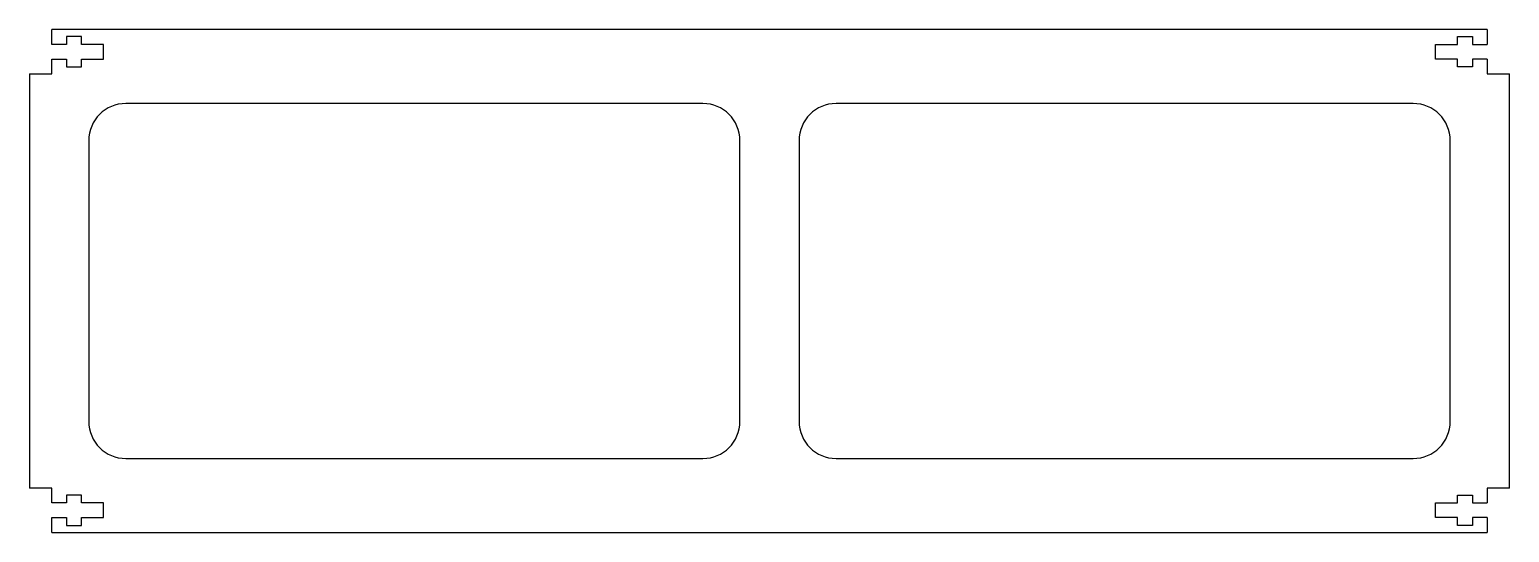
# Model space of a CAD drawing. Header units: millimetres. Extents: x 0 to 200, y -68 to 0.
import ezdxf

# ---------------------------------------------------------------- set-up
doc = ezdxf.new("R2010")
doc.units = ezdxf.units.MM

msp = doc.modelspace()

# ---------------------------------------------------------------- linework, layer by layer
at = {"color": 7, "linetype": 'Continuous', "lineweight": 25}
for p, q in [((3, -2), (3, 0)), ((197, 0), (3, 0)), ((197, 0), (197, -2)), ((5, -2), (3, -2)), ((7, -0.95), (5, -0.95)), ((5, -0.95), (5, -2)), ((7, -2), (7, -0.95)), ((10, -2), (7, -2)), ((10, -4), (10, -2)), ((190, -2), (193, -2)), ((190, -4), (190, -2)), ((193, -0.95), (195, -0.95)), ((193, -2), (193, -0.95)), ((195, -0.95), (195, -2)), ((195, -2), (197, -2)), ((3, -6), (3, -4)), ((3, -4), (5, -4)), ((5, -4), (5, -5.05)), ((7, -5.05), (7, -4)), ((7, -4), (10, -4)), ((193, -4), (190, -4)), ((193, -5.05), (193, -4)), ((195, -4), (195, -5.05)), ((197, -4), (195, -4)), ((197, -4), (197, -6)), ((0, -6), (0, -62)), ((0, -6), (3, -6)), ((5, -5.05), (7, -5.05)), ((195, -5.05), (193, -5.05)), ((197, -6), (200, -6)), ((200, -62), (200, -6)), ((91, -10), (13, -10)), ((187, -10), (109, -10)), ((8, -15), (8, -53)), ((96, -53), (96, -15)), ((104, -15), (104, -53)), ((192, -53), (192, -15)), ((13, -58), (91, -58)), ((109, -58), (187, -58)), ((3, -62), (0, -62)), ((3, -64), (3, -62)), ((200, -62), (197, -62)), ((197, -62), (197, -64)), ((5, -64), (3, -64)), ((7, -62.95), (5, -62.95)), ((5, -62.95), (5, -64)), ((7, -64), (7, -62.95)), ((10, -64), (7, -64)), ((10, -66), (10, -64)), ((190, -64), (193, -64)), ((190, -66), (190, -64)), ((193, -62.95), (195, -62.95)), ((193, -64), (193, -62.95)), ((195, -62.95), (195, -64)), ((195, -64), (197, -64)), ((3, -68), (3, -66)), ((3, -66), (5, -66)), ((5, -66), (5, -67.05)), ((7, -67.05), (7, -66)), ((7, -66), (10, -66)), ((193, -66), (190, -66)), ((193, -67.05), (193, -66)), ((195, -66), (195, -67.05)), ((197, -66), (195, -66)), ((197, -66), (197, -68)), ((3, -68), (197, -68)), ((5, -67.05), (7, -67.05)), ((195, -67.05), (193, -67.05))]:
    msp.add_line(p, q, dxfattribs=at)
for centre, start, end in [((13, -15), 90, 180), ((91, -15), 0, 90), ((109, -15), 90, 180), ((187, -15), 0, 90), ((13, -53), 180, 270), ((91, -53), 270, 0), ((109, -53), 180, 270), ((187, -53), 270, 0)]:
    msp.add_arc(centre, 5, start, end, dxfattribs=at)

doc.saveas('drawing.dxf')
